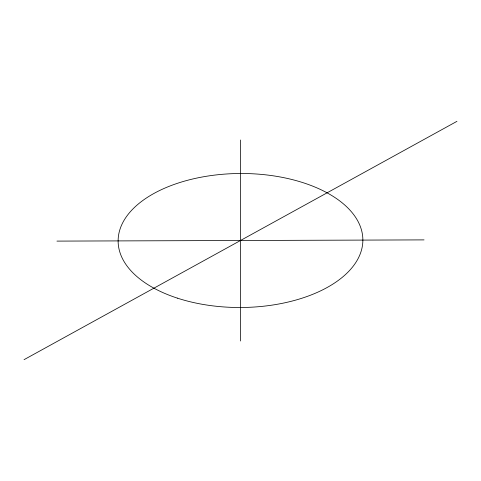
<?xml version="1.0" encoding="UTF-8"?>
<svg xmlns="http://www.w3.org/2000/svg" width="481" height="481" viewBox="0 0 481 481"><rect width="100%" height="100%" fill="white"/><g stroke="black" fill="none" stroke-linecap="round" stroke-linejoin="round"><path stroke-width="0.72" d="M240.386 341.005L240.614 139.995M24.05 359.668L456.95 121.332M56.95 241.107L424.05 239.893M177.327 298.118A122.366 67.003 -0.3 0 0 362.842 241.318A122.366 67.003 -0.3 0 0 181.331 182.065A122.366 67.003 -0.3 0 0 177.327 298.118"/></g></svg>
